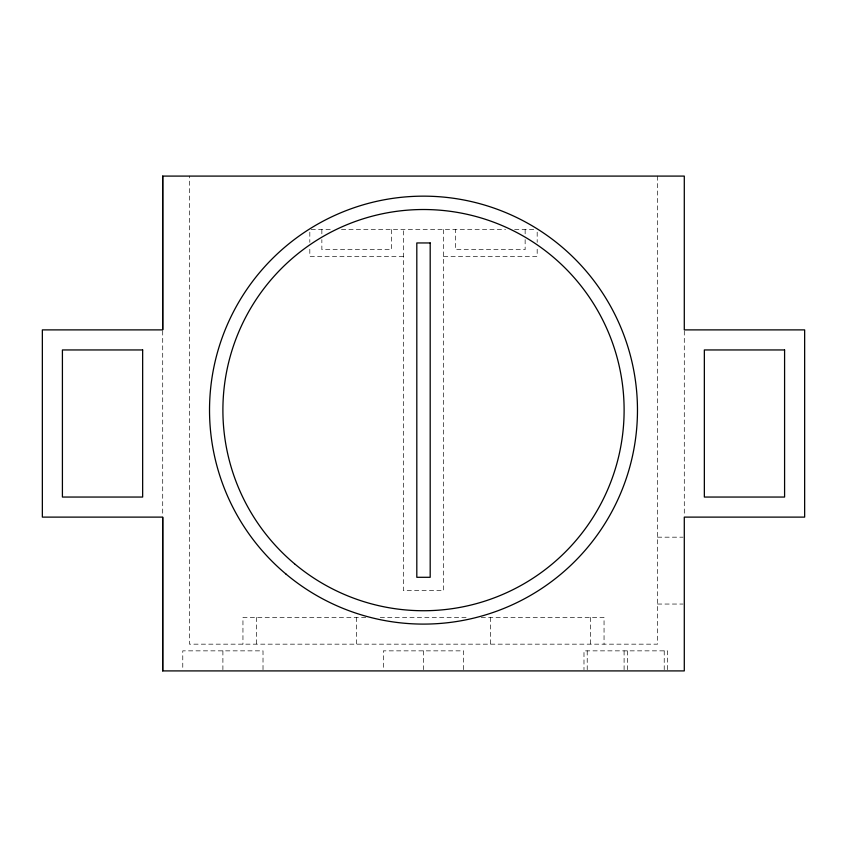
<?xml version="1.0" encoding="UTF-8"?>
<svg xmlns="http://www.w3.org/2000/svg" width="847" height="847" viewBox="0 0 847 847"><rect width="100%" height="100%" fill="white"/><g stroke="black" fill="none" stroke-linecap="round" stroke-linejoin="round"><path stroke-width="0.64" stroke-dasharray="4.24 3.18" d="M311.145 229.579L332.352 229.579M341.468 229.579L505.532 229.579M514.648 229.579L535.855 229.579M403.437 256.334L309.822 256.334L309.822 247.409M443.563 256.334L537.178 256.334L537.178 247.409M657.537 537.178L683.01 537.178M657.537 604.049L683.01 604.049M365.809 617.421L242.951 617.421L242.951 644.165M380.229 617.421L466.771 617.421M481.191 617.421L604.049 617.421L604.049 644.165M684.291 330.881L684.291 516.119M667.447 669.659L667.447 650.856L583.985 650.856L583.985 669.659M664.228 650.856L664.228 669.659M657.537 176.091L657.537 644.165L189.463 644.165L189.463 176.091M627.331 650.856L627.331 669.659M624.101 650.856L624.101 669.659M590.666 617.421L590.666 644.165M587.215 650.856L587.215 669.659M537.178 232.131L537.178 242.316M525.14 229.579L525.14 234.598M525.14 239.616L525.14 249.643L455.601 249.643L455.601 229.579M490.371 617.421L490.371 644.165M463.627 669.659L463.627 650.856L383.384 650.856L383.384 669.659M443.563 229.579L443.563 590.666L403.437 590.666L403.437 229.579M423.5 650.856L423.5 669.659M391.399 229.579L391.399 249.643L321.86 249.643L321.86 239.616M356.629 617.421L356.629 644.165M321.86 229.579L321.86 234.598M309.822 232.131L309.822 242.316M263.015 669.659L263.015 650.856L182.772 650.856L182.772 669.659M256.334 617.421L256.334 644.165M222.899 650.856L222.899 669.659M162.709 330.881L162.709 516.119"/><path stroke-width="1.27" d="M162.709 670.909L162.709 517.115L42.35 517.115L42.35 329.885L162.709 329.885L162.709 176.091L684.291 176.091L684.291 329.885L804.65 329.885L804.65 517.115L684.291 517.115L684.291 670.909L162.709 670.909L162.709 517.443M162.709 176.091L162.709 329.557M430.191 242.951L416.809 242.951L416.809 577.294L430.191 577.294L430.191 242.951M142.656 349.949L62.413 349.949L62.413 497.051L142.656 497.051L142.656 349.949M784.587 349.949L704.344 349.949L704.344 497.051L784.587 497.051L784.587 349.949M294.555 563.795A200.601 200.601 0 0 0 621.063 444.961A200.601 200.601 0 0 0 354.893 221.618A200.601 200.601 0 0 0 294.555 563.795M285.958 574.044A213.984 213.984 0 0 0 634.223 447.28A213.984 213.984 0 0 0 350.319 209.05A213.984 213.984 0 0 0 285.958 574.044"/></g></svg>
